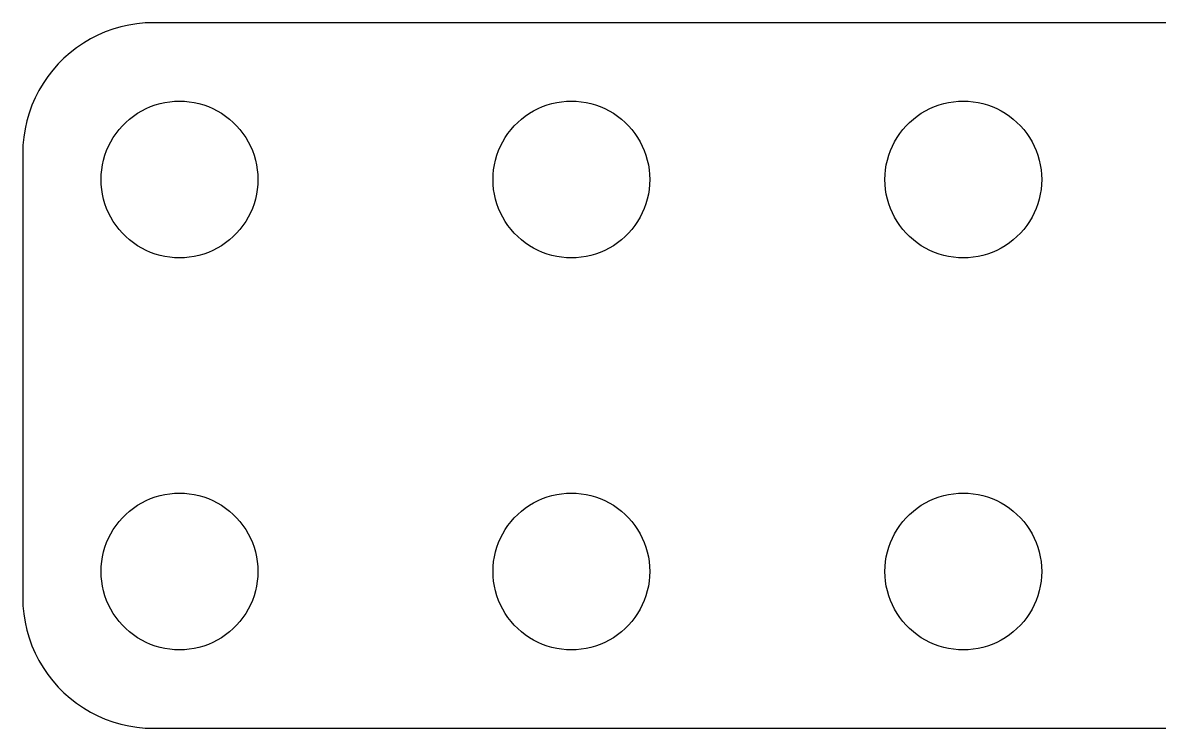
# Model space of a CAD drawing. Header units: metres. Extents: x -43.5 to 43.5, y -13.5 to 13.5.
# Drawn here: x -43.5 to 0, y -13.5 to 13.5 of the extents above; entities that cross this region are included whole.
import ezdxf

# ---------------------------------------------------------------- set-up
doc = ezdxf.new("R2010")
doc.units = ezdxf.units.M

msp = doc.modelspace()

# ---------------------------------------------------------------- linework, layer by layer
for p, q in [((-38.8139, 13.4901), (-39.1267, 13.4606)), ((-38.5, 13.5), (-38.8139, 13.4901)), ((38.5, 13.5), (-38.5, 13.5)), ((-40.3406, 13.1489), (-40.6289, 13.0241)), ((-40.0451, 13.2553), (-40.3406, 13.1489)), ((-39.7435, 13.3429), (-40.0451, 13.2553)), ((-39.4369, 13.4114), (-39.7435, 13.3429)), ((-39.1267, 13.4606), (-39.4369, 13.4114)), ((-41.1791, 12.7216), (-41.4389, 12.5451)), ((-40.9088, 12.8815), (-41.1791, 12.7216)), ((-40.6289, 13.0241), (-40.9088, 12.8815)), ((-41.6871, 12.3526), (-41.9227, 12.1448)), ((-41.4389, 12.5451), (-41.6871, 12.3526)), ((-42.1448, 11.9227), (-42.3526, 11.6871)), ((-41.9227, 12.1448), (-42.1448, 11.9227)), ((-42.5451, 11.4389), (-42.7216, 11.1791)), ((-42.3526, 11.6871), (-42.5451, 11.4389)), ((-42.8815, 10.9088), (-43.0241, 10.6289)), ((-42.7216, 11.1791), (-42.8815, 10.9088)), ((-43.0241, 10.6289), (-43.1489, 10.3406)), ((-38.2461, 10.4057), (-38.0621, 10.4469)), ((-38.0621, 10.4469), (-37.876, 10.4763)), ((-37.876, 10.4763), (-37.6884, 10.4941)), ((-37.6884, 10.4941), (-37.5, 10.5)), ((-37.5, 10.5), (-37.3116, 10.4941)), ((-37.3116, 10.4941), (-37.124, 10.4763)), ((-37.124, 10.4763), (-36.9379, 10.4469)), ((-36.9379, 10.4469), (-36.7539, 10.4057)), ((-23.2461, 10.4057), (-23.0621, 10.4469)), ((-23.0621, 10.4469), (-22.876, 10.4763)), ((-22.876, 10.4763), (-22.6884, 10.4941)), ((-22.6884, 10.4941), (-22.5, 10.5)), ((-22.5, 10.5), (-22.3116, 10.4941)), ((-22.3116, 10.4941), (-22.124, 10.4763)), ((-22.124, 10.4763), (-21.9379, 10.4469)), ((-21.9379, 10.4469), (-21.7539, 10.4057)), ((-8.24606, 10.4057), (-8.06213, 10.4469)), ((-8.06213, 10.4469), (-7.87599, 10.4763)), ((-7.87599, 10.4763), (-7.68837, 10.4941)), ((-7.68837, 10.4941), (-7.5, 10.5)), ((-7.5, 10.5), (-7.31161, 10.4941)), ((-7.31161, 10.4941), (-7.12399, 10.4763)), ((-7.12399, 10.4763), (-6.93785, 10.4469)), ((-6.93785, 10.4469), (-6.75392, 10.4057)), ((-43.2553, 10.0451), (-43.3429, 9.74345)), ((-43.1489, 10.3406), (-43.2553, 10.0451)), ((-39.2634, 9.92705), (-39.1075, 10.033)), ((-39.1075, 10.033), (-38.9453, 10.1289)), ((-38.9453, 10.1289), (-38.7773, 10.2145)), ((-38.7773, 10.2145), (-38.6044, 10.2893)), ((-38.6044, 10.2893), (-38.427, 10.3532)), ((-38.427, 10.3532), (-38.2461, 10.4057)), ((-36.7539, 10.4057), (-36.5729, 10.3532)), ((-36.5729, 10.3532), (-36.3956, 10.2893)), ((-36.3956, 10.2893), (-36.2227, 10.2145)), ((-36.2227, 10.2145), (-36.0547, 10.1289)), ((-36.0547, 10.1289), (-35.8925, 10.033)), ((-35.8925, 10.033), (-35.7366, 9.92705)), ((-24.2634, 9.92705), (-24.1075, 10.033)), ((-24.1075, 10.033), (-23.9453, 10.1289)), ((-23.9453, 10.1289), (-23.7773, 10.2145)), ((-23.7773, 10.2145), (-23.6044, 10.2893)), ((-23.6044, 10.2893), (-23.427, 10.3532)), ((-23.427, 10.3532), (-23.2461, 10.4057)), ((-21.7539, 10.4057), (-21.5729, 10.3532)), ((-21.5729, 10.3532), (-21.3956, 10.2893)), ((-21.3956, 10.2893), (-21.2227, 10.2145)), ((-21.2227, 10.2145), (-21.0547, 10.1289)), ((-21.0547, 10.1289), (-20.8925, 10.033)), ((-20.8925, 10.033), (-20.7366, 9.92705)), ((-9.26335, 9.92705), (-9.10747, 10.033)), ((-9.10747, 10.033), (-8.94525, 10.1289)), ((-8.94525, 10.1289), (-8.77733, 10.2145)), ((-8.77733, 10.2145), (-8.60437, 10.2893)), ((-8.60437, 10.2893), (-8.42705, 10.3532)), ((-8.42705, 10.3532), (-8.24606, 10.4057)), ((-6.75392, 10.4057), (-6.57294, 10.3532)), ((-6.57294, 10.3532), (-6.39561, 10.2893)), ((-6.39561, 10.2893), (-6.22266, 10.2145)), ((-6.22266, 10.2145), (-6.05473, 10.1289)), ((-6.05473, 10.1289), (-5.89252, 10.033)), ((-5.89252, 10.033), (-5.73663, 9.92705)), ((-43.3429, 9.74345), (-43.4114, 9.4369)), ((-39.6869, 9.55363), (-39.5536, 9.6869)), ((-39.5536, 9.6869), (-39.4123, 9.81154)), ((-39.4123, 9.81154), (-39.2634, 9.92705)), ((-35.7366, 9.92705), (-35.5877, 9.81154)), ((-35.5877, 9.81154), (-35.4464, 9.6869)), ((-35.4464, 9.6869), (-35.3131, 9.55363)), ((-24.6869, 9.55363), (-24.5536, 9.6869)), ((-24.5536, 9.6869), (-24.4123, 9.81154)), ((-24.4123, 9.81154), (-24.2634, 9.92705)), ((-20.7366, 9.92705), (-20.5877, 9.81154)), ((-20.5877, 9.81154), (-20.4464, 9.6869)), ((-20.4464, 9.6869), (-20.3131, 9.55363)), ((-9.6869, 9.55363), (-9.55363, 9.6869)), ((-9.55363, 9.6869), (-9.41226, 9.81154)), ((-9.41226, 9.81154), (-9.26335, 9.92705)), ((-5.73663, 9.92705), (-5.58772, 9.81154)), ((-5.58772, 9.81154), (-5.44635, 9.6869)), ((-5.44635, 9.6869), (-5.31308, 9.55363)), ((-43.4114, 9.4369), (-43.4606, 9.12666)), ((-40.033, 9.10747), (-39.927, 9.26335)), ((-39.927, 9.26335), (-39.8115, 9.41226)), ((-39.8115, 9.41226), (-39.6869, 9.55363)), ((-35.3131, 9.55363), (-35.1885, 9.41226)), ((-35.1885, 9.41226), (-35.0729, 9.26335)), ((-35.0729, 9.26335), (-34.967, 9.10747)), ((-25.033, 9.10747), (-24.927, 9.26335)), ((-24.927, 9.26335), (-24.8115, 9.41226)), ((-24.8115, 9.41226), (-24.6869, 9.55363)), ((-20.3131, 9.55363), (-20.1884, 9.41226)), ((-20.1884, 9.41226), (-20.0729, 9.26335)), ((-20.0729, 9.26335), (-19.967, 9.10747)), ((-10.033, 9.10747), (-9.92705, 9.26335)), ((-9.92705, 9.26335), (-9.81154, 9.41226)), ((-9.81154, 9.41226), (-9.6869, 9.55363)), ((-5.31308, 9.55363), (-5.18845, 9.41226)), ((-5.18845, 9.41226), (-5.07294, 9.26335)), ((-5.07294, 9.26335), (-4.96701, 9.10747)), ((-43.4901, 8.81395), (-43.5, 8.5)), ((-43.4606, 9.12666), (-43.4901, 8.81395)), ((-40.2893, 8.60437), (-40.2145, 8.77733)), ((-40.2145, 8.77733), (-40.1289, 8.94525)), ((-40.1289, 8.94525), (-40.033, 9.10747)), ((-34.967, 9.10747), (-34.8711, 8.94525)), ((-34.8711, 8.94525), (-34.7855, 8.77733)), ((-34.7855, 8.77733), (-34.7107, 8.60437)), ((-25.2893, 8.60437), (-25.2145, 8.77733)), ((-25.2145, 8.77733), (-25.1289, 8.94525)), ((-25.1289, 8.94525), (-25.033, 9.10747)), ((-19.967, 9.10747), (-19.8711, 8.94525)), ((-19.8711, 8.94525), (-19.7855, 8.77733)), ((-19.7855, 8.77733), (-19.7107, 8.60437)), ((-10.2893, 8.60437), (-10.2145, 8.77733)), ((-10.2145, 8.77733), (-10.1289, 8.94525)), ((-10.1289, 8.94525), (-10.033, 9.10747)), ((-4.96701, 9.10747), (-4.87108, 8.94525)), ((-4.87108, 8.94525), (-4.78551, 8.77733)), ((-4.78551, 8.77733), (-4.71066, 8.60437)), ((-43.5, 8.5), (-43.5, -8.5)), ((-40.4057, 8.24606), (-40.3532, 8.42705)), ((-40.3532, 8.42705), (-40.2893, 8.60437)), ((-34.7107, 8.60437), (-34.6468, 8.42705)), ((-34.6468, 8.42705), (-34.5942, 8.24606)), ((-25.4057, 8.24606), (-25.3532, 8.42705)), ((-25.3532, 8.42705), (-25.2893, 8.60437)), ((-19.7107, 8.60437), (-19.6468, 8.42705)), ((-19.6468, 8.42705), (-19.5942, 8.24606)), ((-10.4057, 8.24606), (-10.3532, 8.42705)), ((-10.3532, 8.42705), (-10.2893, 8.60437)), ((-4.71066, 8.60437), (-4.64682, 8.42705)), ((-4.64682, 8.42705), (-4.59424, 8.24606)), ((-40.4941, 7.68837), (-40.4763, 7.87599)), ((-40.4763, 7.87599), (-40.4469, 8.06213)), ((-40.4469, 8.06213), (-40.4057, 8.24606)), ((-34.5942, 8.24606), (-34.5531, 8.06213)), ((-34.5531, 8.06213), (-34.5237, 7.87599)), ((-34.5237, 7.87599), (-34.5059, 7.68837)), ((-25.4941, 7.68837), (-25.4763, 7.87599)), ((-25.4763, 7.87599), (-25.4469, 8.06213)), ((-25.4469, 8.06213), (-25.4057, 8.24606)), ((-19.5942, 8.24606), (-19.5531, 8.06213)), ((-19.5531, 8.06213), (-19.5237, 7.87599)), ((-19.5237, 7.87599), (-19.5059, 7.68837)), ((-10.4941, 7.68837), (-10.4763, 7.87599)), ((-10.4763, 7.87599), (-10.4469, 8.06213)), ((-10.4469, 8.06213), (-10.4057, 8.24606)), ((-4.59424, 8.24606), (-4.55313, 8.06213)), ((-4.55313, 8.06213), (-4.52365, 7.87599)), ((-4.52365, 7.87599), (-4.50591, 7.68837)), ((-40.5, 7.5), (-40.4941, 7.68837)), ((-40.4941, 7.31161), (-40.5, 7.5)), ((-34.5059, 7.68837), (-34.5, 7.5)), ((-34.5, 7.5), (-34.5059, 7.31161)), ((-25.5, 7.5), (-25.4941, 7.68837)), ((-25.4941, 7.31161), (-25.5, 7.5)), ((-19.5059, 7.68837), (-19.5, 7.5)), ((-19.5, 7.5), (-19.5059, 7.31161)), ((-10.5, 7.5), (-10.4941, 7.68837)), ((-10.4941, 7.31161), (-10.5, 7.5)), ((-4.50591, 7.68837), (-4.5, 7.5)), ((-4.5, 7.5), (-4.50591, 7.31161)), ((-40.4763, 7.12399), (-40.4941, 7.31161)), ((-40.4469, 6.93785), (-40.4763, 7.12399)), ((-34.5237, 7.12399), (-34.5531, 6.93785)), ((-34.5059, 7.31161), (-34.5237, 7.12399)), ((-25.4763, 7.12399), (-25.4941, 7.31161)), ((-25.4469, 6.93785), (-25.4763, 7.12399)), ((-19.5237, 7.12399), (-19.5531, 6.93785)), ((-19.5059, 7.31161), (-19.5237, 7.12399)), ((-10.4763, 7.12399), (-10.4941, 7.31161)), ((-10.4469, 6.93785), (-10.4763, 7.12399)), ((-4.52365, 7.12399), (-4.55313, 6.93785)), ((-4.50591, 7.31161), (-4.52365, 7.12399)), ((-40.4057, 6.75392), (-40.4469, 6.93785)), ((-40.3532, 6.57294), (-40.4057, 6.75392)), ((-40.2893, 6.39561), (-40.3532, 6.57294)), ((-34.6468, 6.57294), (-34.7107, 6.39561)), ((-34.5942, 6.75392), (-34.6468, 6.57294)), ((-34.5531, 6.93785), (-34.5942, 6.75392)), ((-25.4057, 6.75392), (-25.4469, 6.93785)), ((-25.3532, 6.57294), (-25.4057, 6.75392)), ((-25.2893, 6.39561), (-25.3532, 6.57294)), ((-19.6468, 6.57294), (-19.7107, 6.39561)), ((-19.5942, 6.75392), (-19.6468, 6.57294)), ((-19.5531, 6.93785), (-19.5942, 6.75392)), ((-10.4057, 6.75392), (-10.4469, 6.93785)), ((-10.3532, 6.57294), (-10.4057, 6.75392)), ((-10.2893, 6.39561), (-10.3532, 6.57294)), ((-4.64682, 6.57294), (-4.71066, 6.39561)), ((-4.59424, 6.75392), (-4.64682, 6.57294)), ((-4.55313, 6.93785), (-4.59424, 6.75392)), ((-40.2145, 6.22266), (-40.2893, 6.39561)), ((-40.1289, 6.05473), (-40.2145, 6.22266)), ((-34.7855, 6.22266), (-34.8711, 6.05473)), ((-34.7107, 6.39561), (-34.7855, 6.22266)), ((-25.2145, 6.22266), (-25.2893, 6.39561)), ((-25.1289, 6.05473), (-25.2145, 6.22266)), ((-19.7855, 6.22266), (-19.8711, 6.05473)), ((-19.7107, 6.39561), (-19.7855, 6.22266)), ((-10.2145, 6.22266), (-10.2893, 6.39561)), ((-10.1289, 6.05473), (-10.2145, 6.22266)), ((-4.78551, 6.22266), (-4.87108, 6.05473)), ((-4.71066, 6.39561), (-4.78551, 6.22266)), ((-40.033, 5.89252), (-40.1289, 6.05473)), ((-39.927, 5.73663), (-40.033, 5.89252)), ((-39.8115, 5.58772), (-39.927, 5.73663)), ((-35.0729, 5.73663), (-35.1885, 5.58772)), ((-34.967, 5.89252), (-35.0729, 5.73663)), ((-34.8711, 6.05473), (-34.967, 5.89252)), ((-25.033, 5.89252), (-25.1289, 6.05473)), ((-24.927, 5.73663), (-25.033, 5.89252)), ((-24.8115, 5.58772), (-24.927, 5.73663)), ((-20.0729, 5.73663), (-20.1884, 5.58772)), ((-19.967, 5.89252), (-20.0729, 5.73663)), ((-19.8711, 6.05473), (-19.967, 5.89252)), ((-10.033, 5.89252), (-10.1289, 6.05473)), ((-9.92705, 5.73663), (-10.033, 5.89252)), ((-9.81154, 5.58772), (-9.92705, 5.73663)), ((-5.07294, 5.73663), (-5.18845, 5.58772)), ((-4.96701, 5.89252), (-5.07294, 5.73663)), ((-4.87108, 6.05473), (-4.96701, 5.89252)), ((-39.6869, 5.44635), (-39.8115, 5.58772)), ((-39.5536, 5.31308), (-39.6869, 5.44635)), ((-39.4123, 5.18845), (-39.5536, 5.31308)), ((-35.4464, 5.31308), (-35.5877, 5.18845)), ((-35.3131, 5.44635), (-35.4464, 5.31308)), ((-35.1885, 5.58772), (-35.3131, 5.44635)), ((-24.6869, 5.44635), (-24.8115, 5.58772)), ((-24.5536, 5.31308), (-24.6869, 5.44635)), ((-24.4123, 5.18845), (-24.5536, 5.31308)), ((-20.4464, 5.31308), (-20.5877, 5.18845)), ((-20.3131, 5.44635), (-20.4464, 5.31308)), ((-20.1884, 5.58772), (-20.3131, 5.44635)), ((-9.6869, 5.44635), (-9.81154, 5.58772)), ((-9.55363, 5.31308), (-9.6869, 5.44635)), ((-9.41226, 5.18845), (-9.55363, 5.31308)), ((-5.44635, 5.31308), (-5.58772, 5.18845)), ((-5.31308, 5.44635), (-5.44635, 5.31308)), ((-5.18845, 5.58772), (-5.31308, 5.44635)), ((-39.2634, 5.07294), (-39.4123, 5.18845)), ((-39.1075, 4.96701), (-39.2634, 5.07294)), ((-38.9453, 4.87108), (-39.1075, 4.96701)), ((-38.7773, 4.78551), (-38.9453, 4.87108)), ((-38.6044, 4.71066), (-38.7773, 4.78551)), ((-36.2227, 4.78551), (-36.3956, 4.71066)), ((-36.0547, 4.87108), (-36.2227, 4.78551)), ((-35.8925, 4.96701), (-36.0547, 4.87108)), ((-35.7366, 5.07294), (-35.8925, 4.96701)), ((-35.5877, 5.18845), (-35.7366, 5.07294)), ((-24.2634, 5.07294), (-24.4123, 5.18845)), ((-24.1075, 4.96701), (-24.2634, 5.07294)), ((-23.9453, 4.87108), (-24.1075, 4.96701)), ((-23.7773, 4.78551), (-23.9453, 4.87108)), ((-23.6044, 4.71066), (-23.7773, 4.78551)), ((-21.2227, 4.78551), (-21.3956, 4.71066)), ((-21.0547, 4.87108), (-21.2227, 4.78551)), ((-20.8925, 4.96701), (-21.0547, 4.87108)), ((-20.7366, 5.07294), (-20.8925, 4.96701)), ((-20.5877, 5.18845), (-20.7366, 5.07294)), ((-9.26335, 5.07294), (-9.41226, 5.18845)), ((-9.10747, 4.96701), (-9.26335, 5.07294)), ((-8.94525, 4.87108), (-9.10747, 4.96701)), ((-8.77733, 4.78551), (-8.94525, 4.87108)), ((-8.60437, 4.71066), (-8.77733, 4.78551)), ((-6.22266, 4.78551), (-6.39561, 4.71066)), ((-6.05473, 4.87108), (-6.22266, 4.78551)), ((-5.89252, 4.96701), (-6.05473, 4.87108)), ((-5.73663, 5.07294), (-5.89252, 4.96701)), ((-5.58772, 5.18845), (-5.73663, 5.07294)), ((-38.427, 4.64682), (-38.6044, 4.71066)), ((-38.2461, 4.59424), (-38.427, 4.64682)), ((-38.0621, 4.55313), (-38.2461, 4.59424)), ((-37.876, 4.52365), (-38.0621, 4.55313)), ((-37.6884, 4.50591), (-37.876, 4.52365)), ((-37.5, 4.5), (-37.6884, 4.50591)), ((-37.3116, 4.50591), (-37.5, 4.5)), ((-37.124, 4.52365), (-37.3116, 4.50591)), ((-36.9379, 4.55313), (-37.124, 4.52365)), ((-36.7539, 4.59424), (-36.9379, 4.55313)), ((-36.5729, 4.64682), (-36.7539, 4.59424)), ((-36.3956, 4.71066), (-36.5729, 4.64682)), ((-23.427, 4.64682), (-23.6044, 4.71066)), ((-23.2461, 4.59424), (-23.427, 4.64682)), ((-23.0621, 4.55313), (-23.2461, 4.59424)), ((-22.876, 4.52365), (-23.0621, 4.55313)), ((-22.6884, 4.50591), (-22.876, 4.52365)), ((-22.5, 4.5), (-22.6884, 4.50591)), ((-22.3116, 4.50591), (-22.5, 4.5)), ((-22.124, 4.52365), (-22.3116, 4.50591)), ((-21.9379, 4.55313), (-22.124, 4.52365)), ((-21.7539, 4.59424), (-21.9379, 4.55313)), ((-21.5729, 4.64682), (-21.7539, 4.59424)), ((-21.3956, 4.71066), (-21.5729, 4.64682)), ((-8.42705, 4.64682), (-8.60437, 4.71066)), ((-8.24606, 4.59424), (-8.42705, 4.64682)), ((-8.06213, 4.55313), (-8.24606, 4.59424)), ((-7.87599, 4.52365), (-8.06213, 4.55313)), ((-7.68837, 4.50591), (-7.87599, 4.52365)), ((-7.5, 4.5), (-7.68837, 4.50591)), ((-7.31161, 4.50591), (-7.5, 4.5)), ((-7.12399, 4.52365), (-7.31161, 4.50591)), ((-6.93785, 4.55313), (-7.12399, 4.52365)), ((-6.75392, 4.59424), (-6.93785, 4.55313)), ((-6.57294, 4.64682), (-6.75392, 4.59424)), ((-6.39561, 4.71066), (-6.57294, 4.64682)), ((-38.7773, -4.78551), (-38.6044, -4.71066)), ((-38.6044, -4.71066), (-38.427, -4.64682)), ((-38.427, -4.64682), (-38.2461, -4.59424)), ((-38.2461, -4.59424), (-38.0621, -4.55313)), ((-38.0621, -4.55313), (-37.876, -4.52365)), ((-37.876, -4.52365), (-37.6884, -4.50591)), ((-37.6884, -4.50591), (-37.5, -4.5)), ((-37.5, -4.5), (-37.3116, -4.50591)), ((-37.3116, -4.50591), (-37.124, -4.52365)), ((-37.124, -4.52365), (-36.9379, -4.55313)), ((-36.9379, -4.55313), (-36.7539, -4.59424)), ((-36.7539, -4.59424), (-36.5729, -4.64682)), ((-36.5729, -4.64682), (-36.3956, -4.71066)), ((-36.3956, -4.71066), (-36.2227, -4.78551)), ((-23.7773, -4.78551), (-23.6044, -4.71066)), ((-23.6044, -4.71066), (-23.427, -4.64682)), ((-23.427, -4.64682), (-23.2461, -4.59424)), ((-23.2461, -4.59424), (-23.0621, -4.55313)), ((-23.0621, -4.55313), (-22.876, -4.52365)), ((-22.876, -4.52365), (-22.6884, -4.50591)), ((-22.6884, -4.50591), (-22.5, -4.5)), ((-22.5, -4.5), (-22.3116, -4.50591)), ((-22.3116, -4.50591), (-22.124, -4.52365)), ((-22.124, -4.52365), (-21.9379, -4.55313)), ((-21.9379, -4.55313), (-21.7539, -4.59424)), ((-21.7539, -4.59424), (-21.5729, -4.64682)), ((-21.5729, -4.64682), (-21.3956, -4.71066)), ((-21.3956, -4.71066), (-21.2227, -4.78551)), ((-8.77733, -4.78551), (-8.60437, -4.71066)), ((-8.60437, -4.71066), (-8.42705, -4.64682)), ((-8.42705, -4.64682), (-8.24606, -4.59424)), ((-8.24606, -4.59424), (-8.06213, -4.55313)), ((-8.06213, -4.55313), (-7.87599, -4.52365)), ((-7.87599, -4.52365), (-7.68837, -4.50591)), ((-7.68837, -4.50591), (-7.5, -4.5)), ((-7.5, -4.5), (-7.31161, -4.50591)), ((-7.31161, -4.50591), (-7.12399, -4.52365)), ((-7.12399, -4.52365), (-6.93785, -4.55313)), ((-6.93785, -4.55313), (-6.75392, -4.59424)), ((-6.75392, -4.59424), (-6.57294, -4.64682)), ((-6.57294, -4.64682), (-6.39561, -4.71066)), ((-6.39561, -4.71066), (-6.22266, -4.78551)), ((-39.5536, -5.31308), (-39.4123, -5.18845)), ((-39.4123, -5.18845), (-39.2634, -5.07294)), ((-39.2634, -5.07294), (-39.1075, -4.96701)), ((-39.1075, -4.96701), (-38.9453, -4.87108)), ((-38.9453, -4.87108), (-38.7773, -4.78551)), ((-36.2227, -4.78551), (-36.0547, -4.87108)), ((-36.0547, -4.87108), (-35.8925, -4.96701)), ((-35.8925, -4.96701), (-35.7366, -5.07294)), ((-35.7366, -5.07294), (-35.5877, -5.18845)), ((-35.5877, -5.18845), (-35.4464, -5.31308)), ((-24.5536, -5.31308), (-24.4123, -5.18845)), ((-24.4123, -5.18845), (-24.2634, -5.07294)), ((-24.2634, -5.07294), (-24.1075, -4.96701)), ((-24.1075, -4.96701), (-23.9453, -4.87108)), ((-23.9453, -4.87108), (-23.7773, -4.78551)), ((-21.2227, -4.78551), (-21.0547, -4.87108)), ((-21.0547, -4.87108), (-20.8925, -4.96701)), ((-20.8925, -4.96701), (-20.7366, -5.07294)), ((-20.7366, -5.07294), (-20.5877, -5.18845)), ((-20.5877, -5.18845), (-20.4464, -5.31308)), ((-9.55363, -5.31308), (-9.41226, -5.18845)), ((-9.41226, -5.18845), (-9.26335, -5.07294)), ((-9.26335, -5.07294), (-9.10747, -4.96701)), ((-9.10747, -4.96701), (-8.94525, -4.87108)), ((-8.94525, -4.87108), (-8.77733, -4.78551)), ((-6.22266, -4.78551), (-6.05473, -4.87108)), ((-6.05473, -4.87108), (-5.89252, -4.96701)), ((-5.89252, -4.96701), (-5.73663, -5.07294)), ((-5.73663, -5.07294), (-5.58772, -5.18845)), ((-5.58772, -5.18845), (-5.44635, -5.31308)), ((-39.927, -5.73663), (-39.8115, -5.58772)), ((-39.8115, -5.58772), (-39.6869, -5.44635)), ((-39.6869, -5.44635), (-39.5536, -5.31308)), ((-35.4464, -5.31308), (-35.3131, -5.44635)), ((-35.3131, -5.44635), (-35.1885, -5.58772)), ((-35.1885, -5.58772), (-35.0729, -5.73663)), ((-24.927, -5.73663), (-24.8115, -5.58772)), ((-24.8115, -5.58772), (-24.6869, -5.44635)), ((-24.6869, -5.44635), (-24.5536, -5.31308)), ((-20.4464, -5.31308), (-20.3131, -5.44635)), ((-20.3131, -5.44635), (-20.1884, -5.58772)), ((-20.1884, -5.58772), (-20.0729, -5.73663)), ((-9.92705, -5.73663), (-9.81154, -5.58772)), ((-9.81154, -5.58772), (-9.6869, -5.44635)), ((-9.6869, -5.44635), (-9.55363, -5.31308)), ((-5.44635, -5.31308), (-5.31308, -5.44635)), ((-5.31308, -5.44635), (-5.18845, -5.58772)), ((-5.18845, -5.58772), (-5.07294, -5.73663)), ((-40.2145, -6.22266), (-40.1289, -6.05473)), ((-40.1289, -6.05473), (-40.033, -5.89252)), ((-40.033, -5.89252), (-39.927, -5.73663)), ((-35.0729, -5.73663), (-34.967, -5.89252)), ((-34.967, -5.89252), (-34.8711, -6.05473)), ((-34.8711, -6.05473), (-34.7855, -6.22266)), ((-25.2145, -6.22266), (-25.1289, -6.05473)), ((-25.1289, -6.05473), (-25.033, -5.89252)), ((-25.033, -5.89252), (-24.927, -5.73663)), ((-20.0729, -5.73663), (-19.967, -5.89252)), ((-19.967, -5.89252), (-19.8711, -6.05473)), ((-19.8711, -6.05473), (-19.7855, -6.22266)), ((-10.2145, -6.22266), (-10.1289, -6.05473)), ((-10.1289, -6.05473), (-10.033, -5.89252)), ((-10.033, -5.89252), (-9.92705, -5.73663)), ((-5.07294, -5.73663), (-4.96701, -5.89252)), ((-4.96701, -5.89252), (-4.87108, -6.05473)), ((-4.87108, -6.05473), (-4.78551, -6.22266)), ((-40.3532, -6.57294), (-40.2893, -6.39561)), ((-40.2893, -6.39561), (-40.2145, -6.22266)), ((-34.7855, -6.22266), (-34.7107, -6.39561)), ((-34.7107, -6.39561), (-34.6468, -6.57294)), ((-25.3532, -6.57294), (-25.2893, -6.39561)), ((-25.2893, -6.39561), (-25.2145, -6.22266)), ((-19.7855, -6.22266), (-19.7107, -6.39561)), ((-19.7107, -6.39561), (-19.6468, -6.57294)), ((-10.3532, -6.57294), (-10.2893, -6.39561)), ((-10.2893, -6.39561), (-10.2145, -6.22266)), ((-4.78551, -6.22266), (-4.71066, -6.39561)), ((-4.71066, -6.39561), (-4.64682, -6.57294)), ((-40.4763, -7.12399), (-40.4469, -6.93785)), ((-40.4469, -6.93785), (-40.4057, -6.75392)), ((-40.4057, -6.75392), (-40.3532, -6.57294)), ((-34.6468, -6.57294), (-34.5942, -6.75392)), ((-34.5942, -6.75392), (-34.5531, -6.93785)), ((-34.5531, -6.93785), (-34.5237, -7.12399)), ((-25.4763, -7.12399), (-25.4469, -6.93785)), ((-25.4469, -6.93785), (-25.4057, -6.75392)), ((-25.4057, -6.75392), (-25.3532, -6.57294)), ((-19.6468, -6.57294), (-19.5942, -6.75392)), ((-19.5942, -6.75392), (-19.5531, -6.93785)), ((-19.5531, -6.93785), (-19.5237, -7.12399)), ((-10.4763, -7.12399), (-10.4469, -6.93785)), ((-10.4469, -6.93785), (-10.4057, -6.75392)), ((-10.4057, -6.75392), (-10.3532, -6.57294)), ((-4.64682, -6.57294), (-4.59424, -6.75392)), ((-4.59424, -6.75392), (-4.55313, -6.93785)), ((-4.55313, -6.93785), (-4.52365, -7.12399)), ((-40.5, -7.5), (-40.4941, -7.31161)), ((-40.4941, -7.31161), (-40.4763, -7.12399)), ((-34.5237, -7.12399), (-34.5059, -7.31161)), ((-34.5059, -7.31161), (-34.5, -7.5)), ((-25.5, -7.5), (-25.4941, -7.31161)), ((-25.4941, -7.31161), (-25.4763, -7.12399)), ((-19.5237, -7.12399), (-19.5059, -7.31161)), ((-19.5059, -7.31161), (-19.5, -7.5)), ((-10.5, -7.5), (-10.4941, -7.31161)), ((-10.4941, -7.31161), (-10.4763, -7.12399)), ((-4.52365, -7.12399), (-4.50591, -7.31161)), ((-4.50591, -7.31161), (-4.5, -7.5)), ((-40.4941, -7.68837), (-40.5, -7.5)), ((-40.4763, -7.87599), (-40.4941, -7.68837)), ((-34.5059, -7.68837), (-34.5237, -7.87599)), ((-34.5, -7.5), (-34.5059, -7.68837)), ((-25.4941, -7.68837), (-25.5, -7.5)), ((-25.4763, -7.87599), (-25.4941, -7.68837)), ((-19.5059, -7.68837), (-19.5237, -7.87599)), ((-19.5, -7.5), (-19.5059, -7.68837)), ((-10.4941, -7.68837), (-10.5, -7.5)), ((-10.4763, -7.87599), (-10.4941, -7.68837)), ((-4.50591, -7.68837), (-4.52365, -7.87599)), ((-4.5, -7.5), (-4.50591, -7.68837)), ((-40.4469, -8.06213), (-40.4763, -7.87599)), ((-40.4057, -8.24606), (-40.4469, -8.06213)), ((-40.3532, -8.42705), (-40.4057, -8.24606)), ((-34.5942, -8.24606), (-34.6468, -8.42705)), ((-34.5531, -8.06213), (-34.5942, -8.24606)), ((-34.5237, -7.87599), (-34.5531, -8.06213)), ((-25.4469, -8.06213), (-25.4763, -7.87599)), ((-25.4057, -8.24606), (-25.4469, -8.06213)), ((-25.3532, -8.42705), (-25.4057, -8.24606)), ((-19.5942, -8.24606), (-19.6468, -8.42705)), ((-19.5531, -8.06213), (-19.5942, -8.24606)), ((-19.5237, -7.87599), (-19.5531, -8.06213)), ((-10.4469, -8.06213), (-10.4763, -7.87599)), ((-10.4057, -8.24606), (-10.4469, -8.06213)), ((-10.3532, -8.42705), (-10.4057, -8.24606)), ((-4.59424, -8.24606), (-4.64682, -8.42705)), ((-4.55313, -8.06213), (-4.59424, -8.24606)), ((-4.52365, -7.87599), (-4.55313, -8.06213)), ((-43.5, -8.5), (-43.4901, -8.81395)), ((-40.2893, -8.60437), (-40.3532, -8.42705)), ((-40.2145, -8.77733), (-40.2893, -8.60437)), ((-34.7107, -8.60437), (-34.7855, -8.77733)), ((-34.6468, -8.42705), (-34.7107, -8.60437)), ((-25.2893, -8.60437), (-25.3532, -8.42705)), ((-25.2145, -8.77733), (-25.2893, -8.60437)), ((-19.7107, -8.60437), (-19.7855, -8.77733)), ((-19.6468, -8.42705), (-19.7107, -8.60437)), ((-10.2893, -8.60437), (-10.3532, -8.42705)), ((-10.2145, -8.77733), (-10.2893, -8.60437)), ((-4.71066, -8.60437), (-4.78551, -8.77733)), ((-4.64682, -8.42705), (-4.71066, -8.60437)), ((-43.4901, -8.81395), (-43.4606, -9.12666)), ((-43.4606, -9.12666), (-43.4114, -9.4369)), ((-40.1289, -8.94525), (-40.2145, -8.77733)), ((-40.033, -9.10747), (-40.1289, -8.94525)), ((-39.927, -9.26335), (-40.033, -9.10747)), ((-34.967, -9.10747), (-35.0729, -9.26335)), ((-34.8711, -8.94525), (-34.967, -9.10747)), ((-34.7855, -8.77733), (-34.8711, -8.94525)), ((-25.1289, -8.94525), (-25.2145, -8.77733)), ((-25.033, -9.10747), (-25.1289, -8.94525)), ((-24.927, -9.26335), (-25.033, -9.10747)), ((-19.967, -9.10747), (-20.0729, -9.26335)), ((-19.8711, -8.94525), (-19.967, -9.10747)), ((-19.7855, -8.77733), (-19.8711, -8.94525)), ((-10.1289, -8.94525), (-10.2145, -8.77733)), ((-10.033, -9.10747), (-10.1289, -8.94525)), ((-9.92705, -9.26335), (-10.033, -9.10747)), ((-4.96701, -9.10747), (-5.07294, -9.26335)), ((-4.87108, -8.94525), (-4.96701, -9.10747)), ((-4.78551, -8.77733), (-4.87108, -8.94525)), ((-43.4114, -9.4369), (-43.3429, -9.74345)), ((-39.8115, -9.41226), (-39.927, -9.26335)), ((-39.6869, -9.55363), (-39.8115, -9.41226)), ((-39.5536, -9.6869), (-39.6869, -9.55363)), ((-35.3131, -9.55363), (-35.4464, -9.6869)), ((-35.1885, -9.41226), (-35.3131, -9.55363)), ((-35.0729, -9.26335), (-35.1885, -9.41226)), ((-24.8115, -9.41226), (-24.927, -9.26335)), ((-24.6869, -9.55363), (-24.8115, -9.41226)), ((-24.5536, -9.6869), (-24.6869, -9.55363)), ((-20.3131, -9.55363), (-20.4464, -9.6869)), ((-20.1884, -9.41226), (-20.3131, -9.55363)), ((-20.0729, -9.26335), (-20.1884, -9.41226)), ((-9.81154, -9.41226), (-9.92705, -9.26335)), ((-9.6869, -9.55363), (-9.81154, -9.41226)), ((-9.55363, -9.6869), (-9.6869, -9.55363)), ((-5.31308, -9.55363), (-5.44635, -9.6869)), ((-5.18845, -9.41226), (-5.31308, -9.55363)), ((-5.07294, -9.26335), (-5.18845, -9.41226)), ((-43.3429, -9.74345), (-43.2553, -10.0451)), ((-39.4123, -9.81154), (-39.5536, -9.6869)), ((-39.2634, -9.92705), (-39.4123, -9.81154)), ((-39.1075, -10.033), (-39.2634, -9.92705)), ((-35.7366, -9.92705), (-35.8925, -10.033)), ((-35.5877, -9.81154), (-35.7366, -9.92705)), ((-35.4464, -9.6869), (-35.5877, -9.81154)), ((-24.4123, -9.81154), (-24.5536, -9.6869)), ((-24.2634, -9.92705), (-24.4123, -9.81154)), ((-24.1075, -10.033), (-24.2634, -9.92705)), ((-20.7366, -9.92705), (-20.8925, -10.033)), ((-20.5877, -9.81154), (-20.7366, -9.92705)), ((-20.4464, -9.6869), (-20.5877, -9.81154)), ((-9.41226, -9.81154), (-9.55363, -9.6869)), ((-9.26335, -9.92705), (-9.41226, -9.81154)), ((-9.10747, -10.033), (-9.26335, -9.92705)), ((-5.73663, -9.92705), (-5.89252, -10.033)), ((-5.58772, -9.81154), (-5.73663, -9.92705)), ((-5.44635, -9.6869), (-5.58772, -9.81154)), ((-43.2553, -10.0451), (-43.1489, -10.3406)), ((-43.1489, -10.3406), (-43.0241, -10.6289)), ((-38.9453, -10.1289), (-39.1075, -10.033)), ((-38.7773, -10.2145), (-38.9453, -10.1289)), ((-38.6044, -10.2893), (-38.7773, -10.2145)), ((-38.427, -10.3532), (-38.6044, -10.2893)), ((-38.2461, -10.4057), (-38.427, -10.3532)), ((-38.0621, -10.4469), (-38.2461, -10.4057)), ((-36.7539, -10.4057), (-36.9379, -10.4469)), ((-36.5729, -10.3532), (-36.7539, -10.4057)), ((-36.3956, -10.2893), (-36.5729, -10.3532)), ((-36.2227, -10.2145), (-36.3956, -10.2893)), ((-36.0547, -10.1289), (-36.2227, -10.2145)), ((-35.8925, -10.033), (-36.0547, -10.1289)), ((-23.9453, -10.1289), (-24.1075, -10.033)), ((-23.7773, -10.2145), (-23.9453, -10.1289)), ((-23.6044, -10.2893), (-23.7773, -10.2145)), ((-23.427, -10.3532), (-23.6044, -10.2893)), ((-23.2461, -10.4057), (-23.427, -10.3532)), ((-23.0621, -10.4469), (-23.2461, -10.4057)), ((-21.7539, -10.4057), (-21.9379, -10.4469)), ((-21.5729, -10.3532), (-21.7539, -10.4057)), ((-21.3956, -10.2893), (-21.5729, -10.3532)), ((-21.2227, -10.2145), (-21.3956, -10.2893)), ((-21.0547, -10.1289), (-21.2227, -10.2145)), ((-20.8925, -10.033), (-21.0547, -10.1289)), ((-8.94525, -10.1289), (-9.10747, -10.033)), ((-8.77733, -10.2145), (-8.94525, -10.1289)), ((-8.60437, -10.2893), (-8.77733, -10.2145)), ((-8.42705, -10.3532), (-8.60437, -10.2893)), ((-8.24606, -10.4057), (-8.42705, -10.3532)), ((-8.06213, -10.4469), (-8.24606, -10.4057)), ((-6.75392, -10.4057), (-6.93785, -10.4469)), ((-6.57294, -10.3532), (-6.75392, -10.4057)), ((-6.39561, -10.2893), (-6.57294, -10.3532)), ((-6.22266, -10.2145), (-6.39561, -10.2893)), ((-6.05473, -10.1289), (-6.22266, -10.2145)), ((-5.89252, -10.033), (-6.05473, -10.1289)), ((-43.0241, -10.6289), (-42.8815, -10.9088)), ((-37.876, -10.4763), (-38.0621, -10.4469)), ((-37.6884, -10.4941), (-37.876, -10.4763)), ((-37.5, -10.5), (-37.6884, -10.4941)), ((-37.3116, -10.4941), (-37.5, -10.5)), ((-37.124, -10.4763), (-37.3116, -10.4941)), ((-36.9379, -10.4469), (-37.124, -10.4763)), ((-22.876, -10.4763), (-23.0621, -10.4469)), ((-22.6884, -10.4941), (-22.876, -10.4763)), ((-22.5, -10.5), (-22.6884, -10.4941)), ((-22.3116, -10.4941), (-22.5, -10.5)), ((-22.124, -10.4763), (-22.3116, -10.4941)), ((-21.9379, -10.4469), (-22.124, -10.4763)), ((-7.87599, -10.4763), (-8.06213, -10.4469)), ((-7.68837, -10.4941), (-7.87599, -10.4763)), ((-7.5, -10.5), (-7.68837, -10.4941)), ((-7.31161, -10.4941), (-7.5, -10.5)), ((-7.12399, -10.4763), (-7.31161, -10.4941)), ((-6.93785, -10.4469), (-7.12399, -10.4763)), ((-42.8815, -10.9088), (-42.7216, -11.1791)), ((-42.7216, -11.1791), (-42.5451, -11.4389)), ((-42.5451, -11.4389), (-42.3526, -11.6871)), ((-42.3526, -11.6871), (-42.1448, -11.9227)), ((-42.1448, -11.9227), (-41.9227, -12.1448)), ((-41.9227, -12.1448), (-41.6871, -12.3526)), ((-41.6871, -12.3526), (-41.4389, -12.5451)), ((-41.4389, -12.5451), (-41.1791, -12.7216)), ((-41.1791, -12.7216), (-40.9088, -12.8815)), ((-40.9088, -12.8815), (-40.6289, -13.0241)), ((-40.6289, -13.0241), (-40.3406, -13.1489)), ((-40.3406, -13.1489), (-40.0451, -13.2553)), ((-40.0451, -13.2553), (-39.7435, -13.3429)), ((-39.7435, -13.3429), (-39.4369, -13.4114)), ((-39.4369, -13.4114), (-39.1267, -13.4606)), ((-39.1267, -13.4606), (-38.8139, -13.4901)), ((-38.8139, -13.4901), (-38.5, -13.5)), ((-38.5, -13.5), (38.5, -13.5))]:
    msp.add_line(p, q)

doc.saveas('drawing.dxf')
